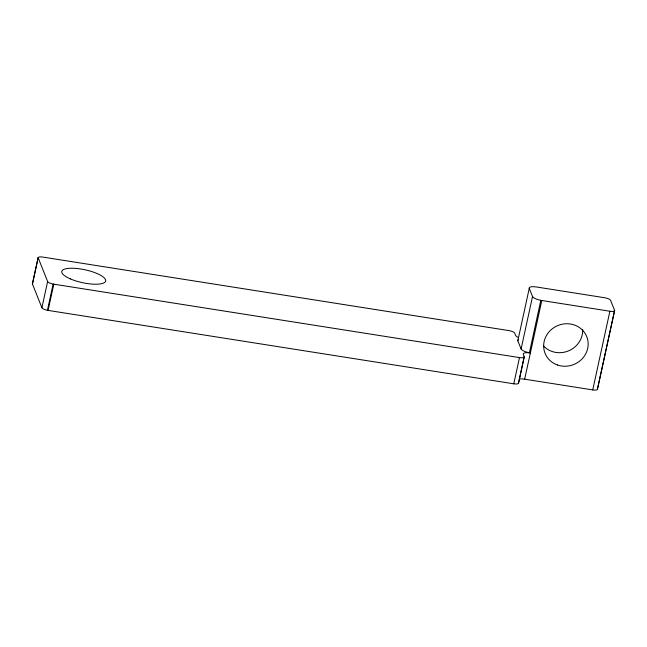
<?xml version="1.0" encoding="UTF-8"?>
<svg xmlns="http://www.w3.org/2000/svg" width="647" height="647" viewBox="0 0 647 647"><rect width="100%" height="100%" fill="white"/><g stroke="black" fill="none" stroke-linecap="round" stroke-linejoin="round"><path stroke-width="0.97" d="M530.37 352.955L529.392 352.817A8.419 2.459 12.3 0 0 523.294 354.378L524.256 356.845L518.506 383.267A5.613 1.642 12.3 0 1 513.775 383.808L47.425 310.301A5.613 1.642 12.3 0 1 41.909 307.746L32.382 283.855A5.613 1.642 12.3 0 1 32.682 283.523M518.393 337.532A8.419 2.459 12.3 0 1 515.61 335.405L514.697 333.148A5.613 1.642 12.3 0 0 509.844 330.746L42.831 257.085A5.613 1.642 12.3 0 0 38.1 257.627L47.627 281.526L41.909 307.746M518.506 383.267L524.207 356.634M524.256 356.845L524.224 357.047A5.613 1.642 12.3 0 1 519.492 357.589L53.143 284.073A5.613 1.642 12.3 0 1 47.627 281.526M32.35 284.049L38.1 257.627M32.399 284.259L38.116 258.04M47.425 310.301L53.143 284.073M48.088 310.414L53.806 284.187M529.246 288.384L532.538 296.512A8.419 2.459 12.3 0 0 540.811 300.329L529.392 352.817L528.381 352.566A8.411 2.459 12.3 0 1 521.102 348.959L517.81 340.832L529.246 288.384A8.419 2.459 12.3 0 1 536.314 286.961L605.058 297.806A5.613 1.642 12.3 0 1 610.574 300.354L614.65 310.503L597.496 389.171A5.613 1.642 12.3 0 1 592.733 389.915L524.652 379.182A8.419 2.459 12.3 0 0 519.509 379.005M521.102 348.959L532.538 296.512M513.775 383.808L519.492 357.589M524.652 379.182L541.806 300.507L609.886 311.239A5.613 1.642 12.3 0 0 614.65 310.503M592.733 389.915L609.886 311.239M597.448 388.96L614.601 310.293M540.811 300.329L541.806 300.507M582.656 329.46A22.451 21.06 -22.1 0 1 568.592 350.852A22.451 21.06 -22.1 0 1 543.431 345.894M517.81 340.832A8.411 2.459 12.3 0 1 518.627 339.513M70.386 278.906A22.451 6.567 12.3 0 0 105.526 281.405A22.451 6.567 12.3 0 0 75.254 268.351A22.451 6.567 12.3 0 0 70.386 278.906M557.488 365.013A22.451 21.06 -22.1 0 0 587.961 341.179A22.451 21.06 -22.1 0 0 552.271 328.789A22.451 21.06 -22.1 0 0 557.488 365.013"/></g></svg>
